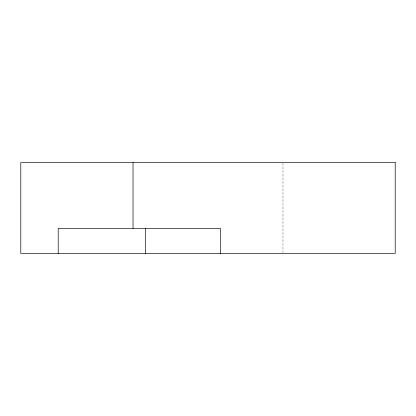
<?xml version="1.0" encoding="UTF-8"?>
<svg xmlns="http://www.w3.org/2000/svg" width="416" height="416" viewBox="0 0 416 416"><rect width="100%" height="100%" fill="white"/><g stroke="black" fill="none" stroke-linecap="round" stroke-linejoin="round"><path stroke-width="0.31" stroke-dasharray="2.08 1.56" d="M282.974 163.207L282.974 252.793"/><path stroke-width="0.62" d="M220.418 253.443L220.418 228.368L58.209 228.368L58.209 253.443M145.6 228.368L145.6 253.443M133.026 162.557L133.026 228.368M395.2 162.557L20.8 162.557L20.8 253.443L395.2 253.443L395.2 162.557"/></g></svg>
